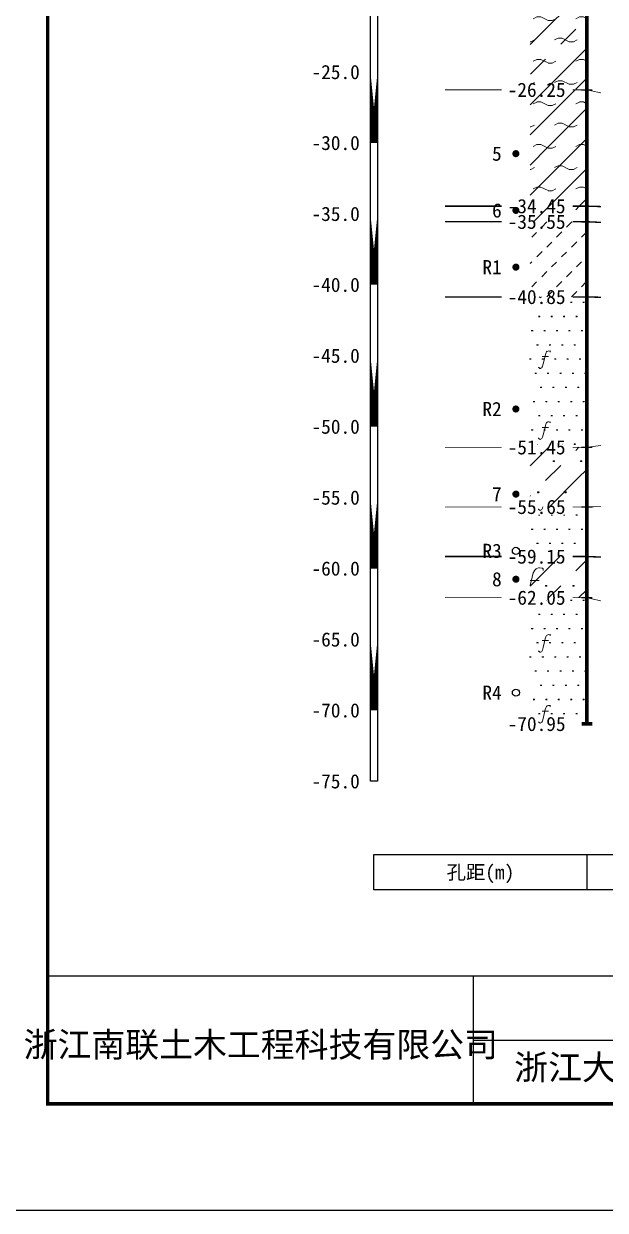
# Model space of a CAD drawing. Extents: x -37 to 3540, y -1485 to 297.
# Drawn here: x 819.2 to 901.2, y -1188 to -1020.7 of the extents above; entities that cross this region are included whole.
import ezdxf
from ezdxf.enums import TextEntityAlignment as Align

# ---------------------------------------------------------------- set-up
doc = ezdxf.new("R2010")
doc.units = 0
doc.layers.get('0').update_dxf_attribs({"linetype": 'CONTINUOUS'})
for name, color, linetype in [('FRAME', 7, 'CONTINUOUS'), ('HOLE', 41, 'CONTINUOUS'), ('RULER', 7, 'CONTINUOUS'), ('SAMPLE', 1, 'CONTINUOUS'), ('STRATUM', 241, 'CONTINUOUS')]:
    doc.layers.add(name, color=color, linetype=linetype)
doc.layers.add('HATCH', color=7, linetype='CONTINUOUS', lineweight=13)
doc.styles.add('ST', font='')
doc.styles.get('ST').set_extended_font_data('SimSun')
pattern_1 = [(45, (802.61, -1188), (-4.24264, 4.24264), [10, 0]), (45, (803.671, -1191.182), (-2.12132, 6.36396), [3, -3])]
pattern_2 = [(82.875, (801.7756, -1189.206), (0.000369, 10.000176), [0.0893, -80.5337]), (143.13, (801.8767, -1189.2818), (-29.999964, 20.000054), [0.12627, -49.87373]), (172.875, (802.0538, -1189.304), (-70.000246, 9.99966), [0.17857, -80.44443]), (206.565, (802.2323, -1189.2147), (-9.9997, -9.99969), [0.19954, -22.16046]), (243.435, (802.3215, -1189.0363), (9e-06, -9.9997), [0.19954, -22.16146]), (255.964, (802.4108, -1188.679), (-0.0002, -9.9995), [0.36813, -40.86287]), (255.964, (802.7209, -1187.439), (-0.0002, -9.9995), [1.2784, -39.9526]), (255.964, (802.7894, -1187.165), (-0.0002, -9.9995), [0.28235, -40.94865]), (216.87, (802.9796, -1186.9108), (-9.999982, -10.000018), [0.12627, -49.87373]), (243.435, (802.8786, -1186.9865), (9e-06, -9.9997), [0.19954, -22.16146]), (206.565, (803.158, -1186.8215), (-9.9997, -9.99969), [0.19954, -22.16046]), (172.875, (803.3353, -1186.8437), (-70.000246, 9.99966), [0.17857, -80.44443]), (143.13, (803.4363, -1186.9194), (-29.999964, 20.000054), [0.12627, -49.87373]), (82.875, (803.4252, -1187.008), (0.000369, 10.000176), [0.0893, -80.5337]), (0, (802.281, -1187.66), (0, 10), [0.89286, -9.10714]), (0, (802.6352, -1188), (1, 2), [0, -1.75]), (0, (802.6102, -1187.975), (1, 2), [0, -1.75]), (0, (802.6102, -1188), (1, 2), [0, -1.75]), (0, (802.5852, -1188), (1, 2), [0, -1.75]), (0, (802.6102, -1188.025), (1, 2), [0, -1.75])]
pattern_3 = [(82.875, (800.774, -1190.6533), (0.00081, 22.00039), [0.1964, -177.1742]), (143.13, (800.9963, -1190.82), (-65.99992, 44.00012), [0.2778, -109.7222]), (172.875, (801.3862, -1190.8687), (-154.00054, 21.999253), [0.3929, -176.9777]), (206.565, (801.779, -1190.672), (-21.99935, -21.9993), [0.439, -48.753]), (243.435, (801.975, -1190.28), (2e-05, -21.9993), [0.439, -48.7552]), (255.964, (802.1715, -1189.494), (-0.00044, -21.9989), [0.8099, -89.8983]), (255.964, (802.8536, -1186.7656), (-0.00044, -21.9989), [2.8124, -87.8958]), (255.964, (803.0043, -1186.163), (-0.00044, -21.9989), [0.6212, -90.087]), (216.87, (803.423, -1185.6037), (-21.99996, -22.00004), [0.2778, -109.7222]), (243.435, (803.201, -1185.77), (2e-05, -21.9993), [0.439, -48.7552]), (206.565, (803.815, -1185.407), (-21.99935, -21.9993), [0.439, -48.753]), (172.875, (804.2053, -1185.456), (-154.00054, 21.999253), [0.3929, -176.9777]), (143.13, (804.4275, -1185.6228), (-65.99992, 44.00012), [0.2778, -109.7222]), (82.875, (804.4032, -1185.8177), (0.00081, 22.00039), [0.1964, -177.1742]), (0, (801.885, -1187.252), (0, 22), [1.9643, -20.0357]), (0, (802.6652, -1188), (2.2, 4.4), [0, -3.85]), (0, (802.6102, -1187.945), (2.2, 4.4), [0, -3.85]), (0, (802.6102, -1188), (2.2, 4.4), [0, -3.85]), (0, (802.5552, -1188), (2.2, 4.4), [0, -3.85]), (0, (802.6102, -1188.055), (2.2, 4.4), [0, -3.85])]

# ---------------------------------------------------------------- blocks, each defined once
blk = doc.blocks.new('图签_A3长')
for p, q in [((0, 18), (-380, 18)), ((-380, 18), (-380, 0)), ((-320, 0), (-320, 18)), ((-320, 9), (0, 9)), ((-380, 0), (0, 0))]:
    blk.add_line(p, q)
at = {"style": 'ST'}
for tag, p in [('01＿单位名称', (-349.98, 8.36)), ('02＿工程名称', (-271.3, 5.16)), ('04＿工程编号', (-176.51, 4.65)), ('05＿日期', (-35.59, 4.65)), ('06＿图号', (-11.16, 4.91))]:
    blk.add_attdef(tag, text='', height=3.5, dxfattribs=at).set_placement(p, align=Align.MIDDLE_CENTER)
at = {"style": 'ST', "width": 0.85}
blk.add_attdef('03＿图件名称', text='', height=3, dxfattribs=at).set_placement((-205.49, 5.05), align=Align.MIDDLE_CENTER)
blk = doc.blocks.new('SampleSoilUndisturbed')
at = {"const_width": 0.5}
blk.add_lwpolyline([(-0.25, 0, 1), (0.25, 0, 1)], format="xyb", close=True, dxfattribs=at)
blk = doc.blocks.new('SampleSoilDisturbed')
blk.add_circle((0, 0), 0.5)

msp = doc.modelspace()

# ---------------------------------------------------------------- hatches: boundary and pattern name
at = {"layer": 'HATCH'}
h = msp.add_hatch(dxfattribs=at)
h.set_pattern_fill('YNFNT', color=251, style=0)
h.set_pattern_definition([(45, (802.61, -1188), (-4.24264, 4.24264), [10, 0]), (45, (803.671, -1191.182), (-2.12132, 6.36396), [3, -3]), (26.565, (803.6844, -1188.2536), (5.999823, 5.999812), [0.567, -12.849]), (0, (803.1174, -1188.2536), (0, 6), [0.567, -5.433]), (26.565, (801.029, -1188), (5.999823, 5.999812), [0.567, -12.849]), (0, (801.536, -1187.7464), (0, 6), [0.567, -5.433]), (153.435, (803.1174, -1188.2536), (-5.999818, -5e-06), [1.134, -12.2826]), (26.565, (806.6844, -1185.2536), (5.999823, 5.999812), [0.567, -12.849]), (0, (806.1174, -1185.2536), (0, 6), [0.567, -5.433]), (26.565, (804.029, -1185), (5.999823, 5.999812), [0.567, -12.849]), (0, (804.536, -1184.7464), (0, 6), [0.567, -5.433]), (153.435, (806.1174, -1185.2536), (-5.999818, -5e-06), [1.134, -12.2826])])
h.paths.add_polyline_path([(898.58, -1006.03), (890.58, -1006.03), (890.58, -1030.03), (898.58, -1030.03)])
h.paths.add_polyline_path([(886.51, -1031.52), (896.07, -1031.52), (896.07, -1028.59), (886.51, -1028.59)], flags=9)
h.paths.add_polyline_path([(886.51, -1007.52), (896.06, -1007.52), (896.06, -1004.6), (886.51, -1004.6)], flags=9)
h = msp.add_hatch(dxfattribs=at)
h.set_pattern_fill('YNNT', color=251, style=0)
h.set_pattern_definition([(45, (802.6102, -1188), (-2.12132, 2.12132), [10, 0]), (26.565, (803.6844, -1188.2536), (5.999823, 5.999812), [0.567, -12.849]), (0, (803.1174, -1188.2536), (0, 6), [0.567, -5.433]), (26.565, (801.029, -1188), (5.999823, 5.999812), [0.567, -12.849]), (0, (801.536, -1187.7464), (0, 6), [0.567, -5.433]), (153.435, (803.1174, -1188.2536), (-5.999818, -5e-06), [1.134, -12.2826]), (26.565, (806.6844, -1185.2536), (5.999823, 5.999812), [0.567, -12.849]), (0, (806.1174, -1185.2536), (0, 6), [0.567, -5.433]), (26.565, (804.029, -1185), (5.999823, 5.999812), [0.567, -12.849]), (0, (804.536, -1184.7464), (0, 6), [0.567, -5.433]), (153.435, (806.1174, -1185.2536), (-5.999818, -5e-06), [1.134, -12.2826])])
h.paths.add_polyline_path([(898.58, -1030.03), (890.58, -1030.03), (890.58, -1046.43), (898.58, -1046.43)])
h.paths.add_polyline_path([(886.51, -1047.92), (896.07, -1047.92), (896.07, -1044.99), (886.51, -1044.99)], flags=9)
h.paths.add_polyline_path([(886.51, -1031.52), (896.07, -1031.52), (896.07, -1028.59), (886.51, -1028.59)], flags=9)
h = msp.add_hatch(dxfattribs=at)
h.set_pattern_fill('FZNT', color=32, style=0)
h.set_pattern_definition(pattern_1)
h.paths.add_polyline_path([(898.58, -1046.43), (890.58, -1046.43), (890.58, -1048.63), (898.58, -1048.63)])
h.paths.add_polyline_path([(886.51, -1050.12), (896.07, -1050.12), (896.07, -1047.19), (886.51, -1047.19)], flags=9)
h.paths.add_polyline_path([(886.51, -1047.92), (896.07, -1047.92), (896.07, -1044.99), (886.51, -1044.99)], flags=9)
h = msp.add_hatch(dxfattribs=at)
h.set_pattern_fill('NZFT', color=52, style=0)
h.set_pattern_definition([(45, (802.61, -1188), (-6e-07, 6.99998), [0.9473, -8.9522]), (45, (804.01, -1186.6), (-6e-07, 6.99998), [0.9869, -8.9126]), (45, (805.41, -1185.2), (-6e-07, 6.99998), [1.06018, -8.8393]), (45, (806.81, -1183.8), (-6e-07, 6.99998), [0.94918, -8.95032]), (45, (808.21, -1182.4), (-6e-07, 6.99998), [1.0365, -8.863]), (45, (806.11, -1188), (-6e-07, 6.99998), [1.01335, -8.88615]), (45, (807.51, -1186.6), (-6e-07, 6.99998), [1.07896, -12.12037]), (45, (808.91, -1185.2), (-6e-07, 6.99998), [0.99882, -8.90067]), (45, (803.31, -1183.8), (-4e-07, 6.99998), [1.05533, -8.84416]), (45, (804.71, -1182.4), (-4e-07, 6.99998), [1.0365, -8.863])])
h.paths.add_polyline_path([(898.58, -1048.63), (890.58, -1048.63), (890.58, -1059.23), (898.58, -1059.23)])
h.paths.add_polyline_path([(886.51, -1060.72), (896.07, -1060.72), (896.07, -1057.79), (886.51, -1057.79)], flags=9)
h.paths.add_polyline_path([(886.51, -1050.12), (896.07, -1050.12), (896.07, -1047.19), (886.51, -1047.19)], flags=9)
h = msp.add_hatch(dxfattribs=at)
h.set_pattern_fill('FS', color=142, style=0)
h.set_pattern_definition(pattern_2)
h.paths.add_polyline_path([(898.58, -1059.23), (890.58, -1059.23), (890.58, -1080.43), (898.58, -1080.43)])
h.paths.add_polyline_path([(886.51, -1081.92), (896.06, -1081.92), (896.06, -1079), (886.51, -1079)], flags=9)
h.paths.add_polyline_path([(886.51, -1060.72), (896.07, -1060.72), (896.07, -1057.79), (886.51, -1057.79)], flags=9)
h = msp.add_hatch(dxfattribs=at)
h.set_pattern_fill('FZNT', color=32, style=0)
h.set_pattern_definition(pattern_1)
h.paths.add_polyline_path([(898.58, -1080.43), (890.58, -1080.43), (890.58, -1088.83), (898.58, -1088.83)])
h.paths.add_polyline_path([(886.51, -1090.32), (896.07, -1090.32), (896.07, -1087.39), (886.51, -1087.39)], flags=9)
h.paths.add_polyline_path([(886.51, -1081.92), (896.06, -1081.92), (896.06, -1079), (886.51, -1079)], flags=9)
h = msp.add_hatch(dxfattribs=at)
h.set_pattern_fill('FS', color=32, scale=2.2, style=0)
h.set_pattern_definition(pattern_3)
h.paths.add_polyline_path([(898.58, -1080.43), (890.58, -1080.43), (890.58, -1088.83), (898.58, -1088.83)])
h.paths.add_polyline_path([(886.51, -1090.32), (896.07, -1090.32), (896.07, -1087.39), (886.51, -1087.39)], flags=9)
h.paths.add_polyline_path([(886.51, -1081.92), (896.06, -1081.92), (896.06, -1079), (886.51, -1079)], flags=9)
h = msp.add_hatch(dxfattribs=at)
h.set_pattern_fill('FS', color=142, style=0)
h.set_pattern_definition(pattern_2)
h.paths.add_polyline_path([(898.58, -1088.83), (890.58, -1088.83), (890.58, -1095.83), (898.58, -1095.83)])
h.paths.add_polyline_path([(886.51, -1097.32), (896.07, -1097.32), (896.07, -1094.39), (886.51, -1094.39)], flags=9)
h.paths.add_polyline_path([(886.51, -1090.32), (896.07, -1090.32), (896.07, -1087.39), (886.51, -1087.39)], flags=9)
h = msp.add_hatch(dxfattribs=at)
h.set_pattern_fill('FZNT', color=32, style=0)
h.set_pattern_definition(pattern_1)
h.paths.add_polyline_path([(898.58, -1095.83), (890.58, -1095.83), (890.58, -1101.63), (898.58, -1101.63)])
h.paths.add_polyline_path([(886.51, -1103.12), (896.07, -1103.12), (896.07, -1100.19), (886.51, -1100.19)], flags=9)
h.paths.add_polyline_path([(886.51, -1097.32), (896.07, -1097.32), (896.07, -1094.39), (886.51, -1094.39)], flags=9)
h = msp.add_hatch(dxfattribs=at)
h.set_pattern_fill('FS', color=32, scale=2.2, style=0)
h.set_pattern_definition(pattern_3)
h.paths.add_polyline_path([(898.58, -1095.83), (890.58, -1095.83), (890.58, -1101.63), (898.58, -1101.63)])
h.paths.add_polyline_path([(886.51, -1103.12), (896.07, -1103.12), (896.07, -1100.19), (886.51, -1100.19)], flags=9)
h.paths.add_polyline_path([(886.51, -1097.32), (896.07, -1097.32), (896.07, -1094.39), (886.51, -1094.39)], flags=9)
h = msp.add_hatch(dxfattribs=at)
h.set_pattern_fill('FS', color=142, style=0)
h.set_pattern_definition(pattern_2)
h.paths.add_polyline_path([(898.58, -1101.63), (890.58, -1101.63), (890.58, -1119.43), (898.58, -1119.43)])
h.paths.add_polyline_path([(886.51, -1120.92), (896.07, -1120.92), (896.07, -1117.99), (886.51, -1117.99)], flags=9)
h.paths.add_polyline_path([(886.51, -1103.12), (896.07, -1103.12), (896.07, -1100.19), (886.51, -1100.19)], flags=9)

# ---------------------------------------------------------------- linework, layer by layer
at = {"layer": 'FRAME', "color": 245, "linetype": 'Continuous'}
msp.add_lwpolyline([(802.61, -1188), (1222.61, -1188), (1222.61, -891), (802.61, -891)], close=True, dxfattribs=at)
at = {"layer": 'FRAME', "linetype": 'Continuous', "const_width": 0.5}
msp.add_lwpolyline([(822.61, -1173), (1202.61, -1173), (1202.61, -906), (822.61, -906)], close=True, dxfattribs=at)
at = {"layer": 'HOLE', "linetype": 'Continuous', "const_width": 0.5}
for points in [[(898.58, -969.43), (898.58, -1119.43)], [(897.83, -1119.43), (899.33, -1119.43)]]:
    msp.add_lwpolyline(points, dxfattribs=at)
at = {"layer": 'HOLE', "linetype": 'Continuous'}
for points in [[(897.83, -1030.03), (899.33, -1030.03)], [(897.83, -1046.43), (899.33, -1046.43)], [(897.83, -1048.63), (899.33, -1048.63)], [(897.83, -1059.23), (899.33, -1059.23)], [(897.83, -1080.43), (899.33, -1080.43)], [(897.83, -1088.83), (899.33, -1088.83)], [(897.83, -1095.83), (899.33, -1095.83)], [(897.83, -1101.63), (899.33, -1101.63)]]:
    msp.add_lwpolyline(points, dxfattribs=at)
at = {"layer": 'RULER', "linetype": 'Continuous'}
for points in [[(868.08, -967.52), (869.08, -967.52), (869.08, -1127.52), (868.08, -1127.52)], [(868.58, -1137.84), (898.58, -1137.84), (898.58, -1142.84), (868.58, -1142.84)]]:
    msp.add_lwpolyline(points, close=True, dxfattribs=at)
at = {"layer": 'RULER', "linetype": 'Continuous', "const_width": 1}
for points in [[(868.58, -1027.52), (868.58, -1037.52)], [(868.58, -1047.52), (868.58, -1057.52)], [(868.58, -1067.52), (868.58, -1077.52)], [(868.58, -1087.52), (868.58, -1097.52)], [(868.58, -1107.52), (868.58, -1117.52)]]:
    msp.add_lwpolyline(points, close=True, dxfattribs=at)
at = {"layer": 'RULER', "linetype": 'Continuous'}
msp.add_lwpolyline([(898.58, -1137.84), (955.14, -1137.84), (955.14, -1142.84), (898.58, -1142.84)], dxfattribs=at)
at = {"layer": 'STRATUM', "linetype": 'Continuous'}
for points, const_width in [([(878.58, -1030.03), (886.58, -1030.03)], 0.1), ([(896.58, -1030.03), (898.58, -1030.03), (900.58, -1030.47)], 0.1), ([(878.58, -1046.43), (886.58, -1046.43)], 0.2), ([(896.58, -1046.43), (898.58, -1046.43), (900.58, -1046.49)], 0.2), ([(878.58, -1048.63), (886.58, -1048.63)], 0.2), ([(896.58, -1048.63), (898.58, -1048.63), (900.58, -1048.72)], 0.2), ([(878.58, -1059.23), (886.58, -1059.23)], 0.2), ([(896.58, -1059.23), (898.58, -1059.23), (900.58, -1059.28)], 0.2), ([(878.58, -1080.43), (886.58, -1080.43)], 0.1), ([(896.58, -1080.43), (898.58, -1080.43), (900.58, -1080.17)], 0.1), ([(878.58, -1088.83), (886.58, -1088.83)], 0.1), ([(896.58, -1088.83), (898.58, -1088.83), (900.58, -1088.81)], 0.1), ([(878.58, -1095.83), (886.58, -1095.83)], 0.2), ([(896.58, -1095.83), (898.58, -1095.83), (900.58, -1095.91)], 0.2), ([(878.58, -1101.63), (886.58, -1101.63)], 0.1), ([(896.58, -1101.63), (898.58, -1101.63), (900.58, -1102.09)], 0.1)]:
    msp.add_lwpolyline(points, dxfattribs=dict(at, const_width=const_width))
at = {"layer": 'STRATUM'}
msp.add_lwpolyline([(709.18, -1188), (1335.9, -1188)], dxfattribs=at)

# ---------------------------------------------------------------- block references
at = {"layer": 'FRAME'}
ref = msp.add_blockref('图签_A3长', (1202.61, -1173), dxfattribs=at)
ref.add_attrib('01＿单位名称', '浙江南联土木工程科技有限公司', dxfattribs={"layer": '0', "height": 3.5, "style": 'ST'}).set_placement((852.63, -1164.64), align=Align.MIDDLE_CENTER)
ref.add_attrib('02＿工程名称', '浙江大学医学院附属邵逸夫医院宁波院区', dxfattribs={"layer": '0', "height": 3.5, "style": 'ST'}).set_placement((931.31, -1167.84), align=Align.MIDDLE_CENTER)
at = {"layer": 'SAMPLE'}
for name, p in [('SampleSoilUndisturbed', (888.58, -1039.03)), ('SampleSoilUndisturbed', (888.58, -1047.03)), ('SampleSoilUndisturbed', (888.58, -1055.03)), ('SampleSoilUndisturbed', (888.58, -1075.03)), ('SampleSoilUndisturbed', (888.58, -1087.03)), ('SampleSoilDisturbed', (888.58, -1095.03)), ('SampleSoilUndisturbed', (888.58, -1099.03)), ('SampleSoilDisturbed', (888.58, -1115.03))]:
    msp.add_blockref(name, p, dxfattribs=at)

# ---------------------------------------------------------------- texts
at = {"layer": 'HOLE', "style": 'ST'}
for s, p in [('-26.25', (895.58, -1030.03)), ('-34.45', (895.58, -1046.43)), ('-35.55', (895.58, -1048.63)), ('-40.85', (895.58, -1059.23)), ('-51.45', (895.58, -1080.43)), ('-55.65', (895.58, -1088.83)), ('-59.15', (895.58, -1095.83)), ('-62.05', (895.58, -1101.63)), ('-70.95', (895.58, -1119.43))]:
    msp.add_text(s, height=2, dxfattribs=at).set_placement(p, align=Align.MIDDLE_RIGHT)
at = {"layer": 'RULER', "style": 'ST'}
for s, p in [('-25.0', (866.58, -1027.52)), ('-30.0', (866.58, -1037.52)), ('-35.0', (866.58, -1047.52)), ('-40.0', (866.58, -1057.52)), ('-45.0', (866.58, -1067.52)), ('-50.0', (866.58, -1077.52)), ('-55.0', (866.58, -1087.52)), ('-60.0', (866.58, -1097.52)), ('-65.0', (866.58, -1107.52)), ('-70.0', (866.58, -1117.52)), ('-75.0', (866.58, -1127.52))]:
    msp.add_text(s, height=2, dxfattribs=at).set_placement(p, align=Align.MIDDLE_RIGHT)
msp.add_text('孔距(m)', height=2, dxfattribs=at).set_placement((883.58, -1140.34), align=Align.MIDDLE_CENTER)
at = {"layer": 'SAMPLE', "style": 'ST'}
for s, p in [('5', (886.58, -1039.03)), ('6', (886.58, -1047.03)), ('R1', (886.58, -1055.03)), ('R2', (886.58, -1075.03)), ('7', (886.58, -1087.03)), ('R3', (886.58, -1095.03)), ('8', (886.58, -1099.03)), ('R4', (886.58, -1115.03))]:
    msp.add_text(s, height=2, dxfattribs=at).set_placement(p, align=Align.MIDDLE_RIGHT)

doc.saveas('drawing.dxf')
